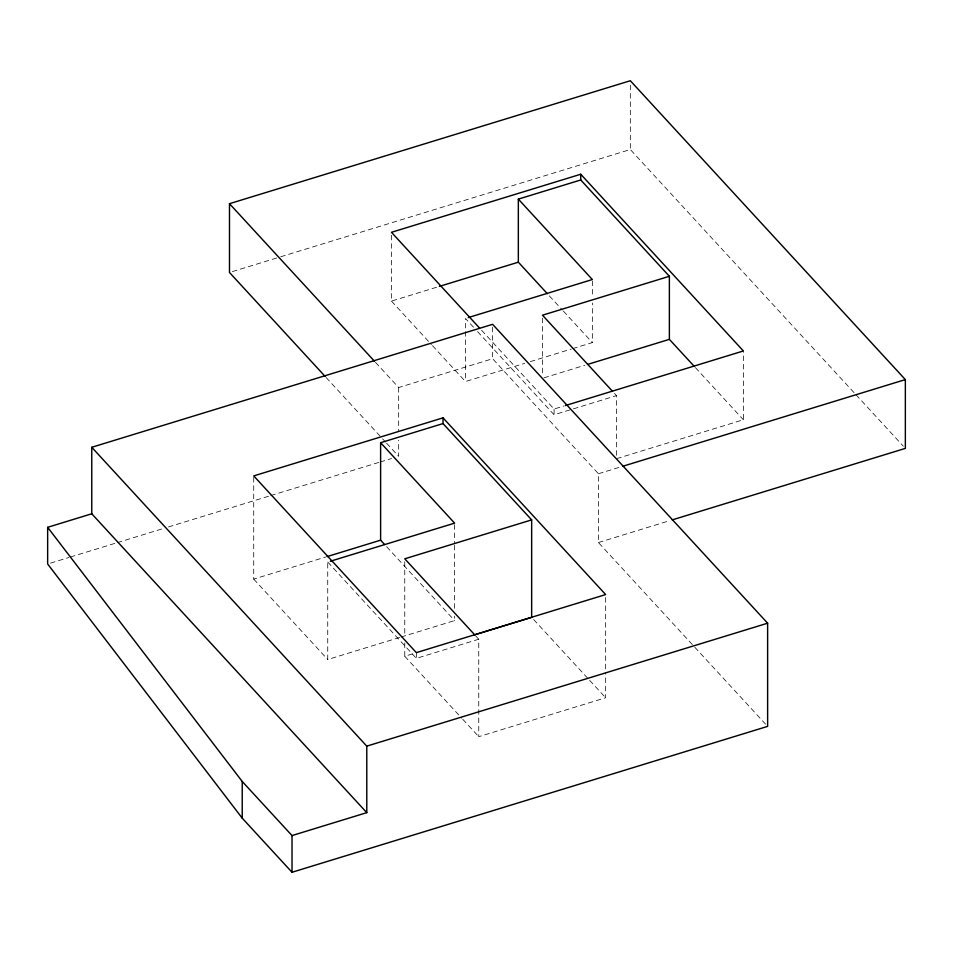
<?xml version="1.0" encoding="UTF-8"?>
<svg xmlns="http://www.w3.org/2000/svg" width="953" height="953" viewBox="0 0 953 953"><rect width="100%" height="100%" fill="white"/><g stroke="black" fill="none" stroke-linecap="round" stroke-linejoin="round"><path stroke-width="0.71" stroke-dasharray="4.76 3.57" d="M232.329 271.605L279.229 257.227M280.658 256.786L630.326 149.526L854.984 393.649M391.457 235.236L391.457 301.1L437.975 286.829M375.506 362.366L398.676 387.537L492.606 358.733L598.436 473.736L598.436 542.531L765.616 724.197M432.448 345.653L465.457 381.522L524.674 363.355M530.309 361.628L571.192 349.084M572.61 348.655L592.349 342.592L592.349 302.994M543.901 377.841L584.785 365.297M50.497 563.14L68.961 557.469M70.391 557.029L115.861 543.079M117.29 542.65L162.76 528.701M168.443 526.949L269.354 496.001M270.771 495.572L378.782 462.431M380.199 462.002L391.564 458.512M481.563 330.238L554.086 409.04L564.009 405.99M477.536 331.584L554.086 414.769L616.496 395.626L616.496 458.691L743.376 419.761L743.376 350.966M253.724 477.382L253.724 579.102L325.628 557.04M598.436 473.736L621.165 466.756M399.641 637.462L327.737 659.512L327.737 562.056L330.548 561.186M598.436 542.531L669.482 520.731M401.046 637.021L454.617 620.594L454.617 616.162M404.763 642.977L404.763 656.272L414.638 653.234M327.737 562.056L416.366 658.368L478.763 639.225L478.763 736.681L605.655 697.763L605.655 672.699M855.985 394.745L903.337 446.195M695.38 367.596L743.376 419.761M549.345 295.871L562.341 309.999M563.342 311.083L592.349 342.592M614.494 393.446L616.496 395.626M473.51 327.213L465.457 318.457L465.457 381.522M391.457 301.1L431.447 344.569M326.164 377.543L381.557 437.725M382.558 438.821L385.584 442.109M386.584 443.205L398.676 456.332L398.676 440.226M533.656 619.521L588.656 679.286M589.657 680.371L605.655 697.763M475.773 635.961L478.763 639.225M386.62 546.7L454.617 620.594M404.763 656.272L461.764 718.205M462.765 719.289L478.763 736.681M253.724 579.102L327.737 659.512M630.326 85.127L630.326 149.526M605.655 597.519L605.655 671.222M592.349 281.004L592.349 297.133M554.086 409.04L554.086 414.769M542.483 318.147L542.483 375.339M492.606 327.201L492.606 358.733M454.617 524.615L454.617 543.806M454.617 545.283L454.617 610.254M416.366 652.638L416.366 658.368M404.763 561.758L404.763 635.591M398.676 387.537L398.676 431.447"/><path stroke-width="1.43" d="M325.152 376.447L229.482 272.487L229.482 203.692L630.326 80.731L905.35 379.592L905.35 448.386L672.318 519.861M565.427 405.549L743.376 350.966L580.746 174.244L391.457 232.306L479.55 328.046M547.344 293.691L518.337 262.182L518.337 199.117L580.746 179.974L669.375 276.287L669.375 339.351L694.38 366.512M439.393 286.4L518.337 262.182M468.268 317.587L592.349 279.539L518.337 199.117M91.762 513.786L91.762 447.291L492.606 324.33L767.63 623.191L767.63 726.377L292.023 872.269L242.229 818.162L47.65 564.009L47.65 527.319L91.762 513.786L366.786 812.647L292.023 835.578L242.229 781.472L47.65 527.319M669.375 276.287L542.483 315.205L612.493 391.278M587.608 364.427L669.375 339.351M443.026 417.843L253.724 475.904L416.366 652.638L605.655 594.565L443.026 417.843L443.026 423.573L531.655 519.885L531.655 617.341L473.855 635.079M384.619 544.52L380.616 540.172L380.616 442.716L443.026 423.573M327.046 556.612L380.616 540.172M622.595 466.327L905.35 379.592M330.548 561.186L454.617 523.137L380.616 442.716M531.655 519.885L404.763 558.803L474.773 634.877M91.762 447.291L366.786 746.139L767.63 623.191M229.482 203.692L374.505 361.27M580.746 174.244L580.746 179.974M366.786 746.139L366.786 812.647M292.023 835.578L292.023 872.269M242.229 781.472L242.229 818.162"/></g></svg>
